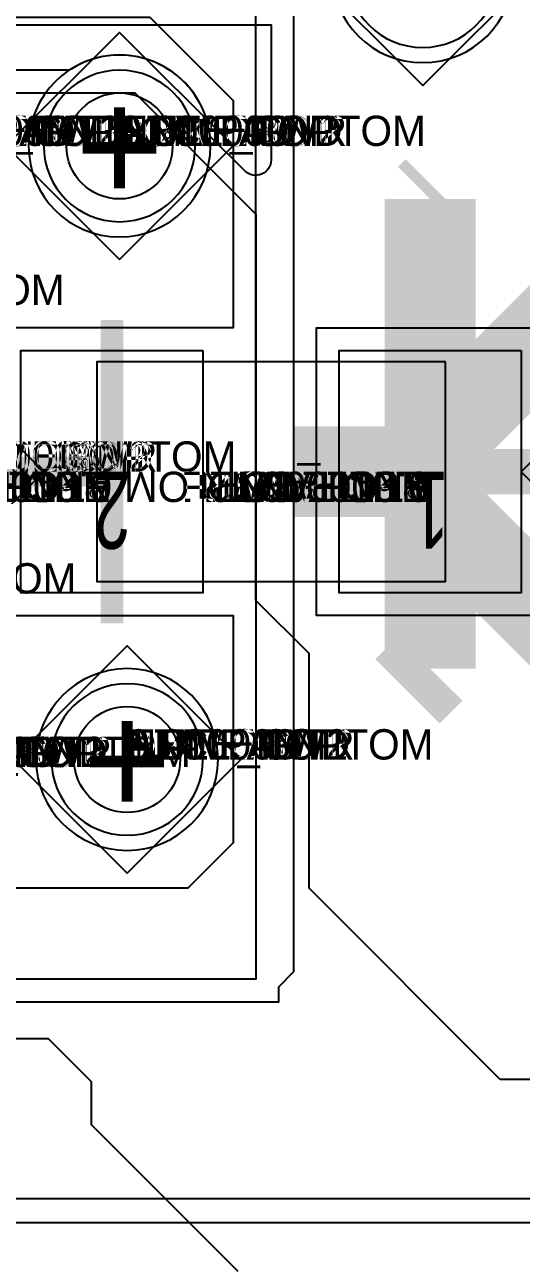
# Model space of a CAD drawing. Extents: x 0 to 323, y 0 to 320.
# Drawn here: x 131.53 to 134.8, y 93.88 to 102.05 of the extents above; entities that cross this region are included whole.
import ezdxf
from ezdxf.enums import TextEntityAlignment as Align

# ---------------------------------------------------------------- set-up
doc = ezdxf.new("R2010")
doc.units = 0
doc.header["$MEASUREMENT"] = 0
doc.layers.get('0').update_dxf_attribs({"linetype": 'CONTINUOUS'})
for name, color, linetype in [('CDN_FIGURES', 7, 'CONTINUOUS'), ('ETCH_BOTTOM', 7, 'CONTINUOUS'), ('ETCH_GND', 3, 'CONTINUOUS'), ('ETCH_INT1', 4, 'CONTINUOUS'), ('ETCH_INT2', 5, 'CONTINUOUS'), ('ETCH_PWR', 6, 'CONTINUOUS'), ('ETCH_TOP', 2, 'CONTINUOUS'), ('MANUFACTURING_NCLEGEND-1-6', 8, 'CONTINUOUS'), ('PACKAGE_GEOMETRY_ASSEMBLY_TOP', 11, 'CONTINUOUS'), ('PACKAGE_GEOMETRY_PIN_NUMBER', 9, 'CONTINUOUS')]:
    doc.layers.add(name, color=color, linetype=linetype)

# ---------------------------------------------------------------- blocks, each defined once
blk = doc.blocks.new('FIGURE_DIAMOND')
at = {"layer": 'CDN_FIGURES'}
blk.add_lwpolyline([(-0.5, 0), (0, 0.5), (0.5, 0), (0, -0.5)], close=True, dxfattribs=at)
blk = doc.blocks.new('PAD_INFO')
for tag in ['SHAPE_TYPE', 'PAD_HEIGHT', 'PAD_LAYER', 'PAD_TYPE', 'PAD_WIDTH']:
    blk.add_attdef(tag, (0, 0), '', height=0.2)
at = {"flags": 2}
blk.add_attdef('CDN_TYPE', (0, 0), '', height=0.2, dxfattribs=at)
blk = doc.blocks.new('DRILL_INFO')
at = {"flags": 2}
blk.add_attdef('CDN_TYPE', (0, 0), '', height=0.2, dxfattribs=at)
for tag in ['FSHAPE', 'FCHAR', 'DRILL_HEIGHT', 'DIAMETER', 'PLATED', 'DRILL_WIDTH']:
    blk.add_attdef(tag, (0, 0), '', height=0.2)
blk = doc.blocks.new('VIA0700X0300')
at = {"layer": 'ETCH_BOTTOM'}
blk.add_circle((0, 0), 0.35, dxfattribs=at)
at = {"layer": 'ETCH_GND'}
blk.add_circle((0, 0), 0.35, dxfattribs=at)
at = {"layer": 'ETCH_INT1'}
blk.add_circle((0, 0), 0.35, dxfattribs=at)
at = {"layer": 'ETCH_INT2'}
blk.add_circle((0, 0), 0.35, dxfattribs=at)
at = {"layer": 'ETCH_PWR'}
blk.add_circle((0, 0), 0.35, dxfattribs=at)
at = {"layer": 'ETCH_TOP'}
blk.add_circle((0, 0), 0.35, dxfattribs=at)
ref = blk.add_blockref('PAD_INFO', (0, 0))
ref.add_attrib('PAD_LAYER', 'ETCH_TOP', (0, 0), dxfattribs={"height": 0.2})
ref.add_attrib('SHAPE_TYPE', 'NULL', (0, 0), dxfattribs={"height": 0.2})
ref.add_attrib('PAD_TYPE', 'ANTIPAD', (0, 0), dxfattribs={"height": 0.2})
ref.add_attrib('PAD_WIDTH', '0.000000', (0, 0), dxfattribs={"height": 0.2})
ref.add_attrib('PAD_HEIGHT', '0.000000', (0, 0), dxfattribs={"height": 0.2})
ref = blk.add_blockref('PAD_INFO', (0, 0))
ref.add_attrib('PAD_LAYER', 'ETCH_GND', (0, 0), dxfattribs={"height": 0.2})
ref.add_attrib('SHAPE_TYPE', 'NULL', (0, 0), dxfattribs={"height": 0.2})
ref.add_attrib('PAD_TYPE', 'ANTIPAD', (0, 0), dxfattribs={"height": 0.2})
ref.add_attrib('PAD_WIDTH', '0.000000', (0, 0), dxfattribs={"height": 0.2})
ref.add_attrib('PAD_HEIGHT', '0.000000', (0, 0), dxfattribs={"height": 0.2})
ref = blk.add_blockref('PAD_INFO', (0, 0))
ref.add_attrib('PAD_LAYER', 'ETCH_INT1', (0, 0), dxfattribs={"height": 0.2})
ref.add_attrib('SHAPE_TYPE', 'NULL', (0, 0), dxfattribs={"height": 0.2})
ref.add_attrib('PAD_TYPE', 'ANTIPAD', (0, 0), dxfattribs={"height": 0.2})
ref.add_attrib('PAD_WIDTH', '0.000000', (0, 0), dxfattribs={"height": 0.2})
ref.add_attrib('PAD_HEIGHT', '0.000000', (0, 0), dxfattribs={"height": 0.2})
ref = blk.add_blockref('PAD_INFO', (0, 0))
ref.add_attrib('PAD_LAYER', 'ETCH_INT2', (0, 0), dxfattribs={"height": 0.2})
ref.add_attrib('SHAPE_TYPE', 'NULL', (0, 0), dxfattribs={"height": 0.2})
ref.add_attrib('PAD_TYPE', 'ANTIPAD', (0, 0), dxfattribs={"height": 0.2})
ref.add_attrib('PAD_WIDTH', '0.000000', (0, 0), dxfattribs={"height": 0.2})
ref.add_attrib('PAD_HEIGHT', '0.000000', (0, 0), dxfattribs={"height": 0.2})
ref = blk.add_blockref('PAD_INFO', (0, 0))
ref.add_attrib('PAD_LAYER', 'ETCH_PWR', (0, 0), dxfattribs={"height": 0.2})
ref.add_attrib('SHAPE_TYPE', 'NULL', (0, 0), dxfattribs={"height": 0.2})
ref.add_attrib('PAD_TYPE', 'ANTIPAD', (0, 0), dxfattribs={"height": 0.2})
ref.add_attrib('PAD_WIDTH', '0.000000', (0, 0), dxfattribs={"height": 0.2})
ref.add_attrib('PAD_HEIGHT', '0.000000', (0, 0), dxfattribs={"height": 0.2})
ref = blk.add_blockref('PAD_INFO', (0, 0))
ref.add_attrib('PAD_LAYER', 'ETCH_BOTTOM', (0, 0), dxfattribs={"height": 0.2})
ref.add_attrib('SHAPE_TYPE', 'NULL', (0, 0), dxfattribs={"height": 0.2})
ref.add_attrib('PAD_TYPE', 'ANTIPAD', (0, 0), dxfattribs={"height": 0.2})
ref.add_attrib('PAD_WIDTH', '0.000000', (0, 0), dxfattribs={"height": 0.2})
ref.add_attrib('PAD_HEIGHT', '0.000000', (0, 0), dxfattribs={"height": 0.2})
ref = blk.add_blockref('PAD_INFO', (0, 0))
ref.add_attrib('PAD_LAYER', 'ETCH_TOP', (0, 0), dxfattribs={"height": 0.2})
ref.add_attrib('SHAPE_TYPE', 'NULL', (0, 0), dxfattribs={"height": 0.2})
ref.add_attrib('PAD_TYPE', 'THERMAL', (0, 0), dxfattribs={"height": 0.2})
ref.add_attrib('PAD_WIDTH', '0.000000', (0, 0), dxfattribs={"height": 0.2})
ref.add_attrib('PAD_HEIGHT', '0.000000', (0, 0), dxfattribs={"height": 0.2})
ref = blk.add_blockref('PAD_INFO', (0, 0))
ref.add_attrib('PAD_LAYER', 'ETCH_GND', (0, 0), dxfattribs={"height": 0.2})
ref.add_attrib('SHAPE_TYPE', 'NULL', (0, 0), dxfattribs={"height": 0.2})
ref.add_attrib('PAD_TYPE', 'THERMAL', (0, 0), dxfattribs={"height": 0.2})
ref.add_attrib('PAD_WIDTH', '0.000000', (0, 0), dxfattribs={"height": 0.2})
ref.add_attrib('PAD_HEIGHT', '0.000000', (0, 0), dxfattribs={"height": 0.2})
ref = blk.add_blockref('PAD_INFO', (0, 0))
ref.add_attrib('PAD_LAYER', 'ETCH_INT1', (0, 0), dxfattribs={"height": 0.2})
ref.add_attrib('SHAPE_TYPE', 'NULL', (0, 0), dxfattribs={"height": 0.2})
ref.add_attrib('PAD_TYPE', 'THERMAL', (0, 0), dxfattribs={"height": 0.2})
ref.add_attrib('PAD_WIDTH', '0.000000', (0, 0), dxfattribs={"height": 0.2})
ref.add_attrib('PAD_HEIGHT', '0.000000', (0, 0), dxfattribs={"height": 0.2})
ref = blk.add_blockref('PAD_INFO', (0, 0))
ref.add_attrib('PAD_LAYER', 'ETCH_INT2', (0, 0), dxfattribs={"height": 0.2})
ref.add_attrib('SHAPE_TYPE', 'NULL', (0, 0), dxfattribs={"height": 0.2})
ref.add_attrib('PAD_TYPE', 'THERMAL', (0, 0), dxfattribs={"height": 0.2})
ref.add_attrib('PAD_WIDTH', '0.000000', (0, 0), dxfattribs={"height": 0.2})
ref.add_attrib('PAD_HEIGHT', '0.000000', (0, 0), dxfattribs={"height": 0.2})
ref = blk.add_blockref('PAD_INFO', (0, 0))
ref.add_attrib('PAD_LAYER', 'ETCH_PWR', (0, 0), dxfattribs={"height": 0.2})
ref.add_attrib('SHAPE_TYPE', 'NULL', (0, 0), dxfattribs={"height": 0.2})
ref.add_attrib('PAD_TYPE', 'THERMAL', (0, 0), dxfattribs={"height": 0.2})
ref.add_attrib('PAD_WIDTH', '0.000000', (0, 0), dxfattribs={"height": 0.2})
ref.add_attrib('PAD_HEIGHT', '0.000000', (0, 0), dxfattribs={"height": 0.2})
ref = blk.add_blockref('PAD_INFO', (0, 0))
ref.add_attrib('PAD_LAYER', 'ETCH_BOTTOM', (0, 0), dxfattribs={"height": 0.2})
ref.add_attrib('SHAPE_TYPE', 'NULL', (0, 0), dxfattribs={"height": 0.2})
ref.add_attrib('PAD_TYPE', 'THERMAL', (0, 0), dxfattribs={"height": 0.2})
ref.add_attrib('PAD_WIDTH', '0.000000', (0, 0), dxfattribs={"height": 0.2})
ref.add_attrib('PAD_HEIGHT', '0.000000', (0, 0), dxfattribs={"height": 0.2})
ref = blk.add_blockref('PAD_INFO', (0, 0))
ref.add_attrib('PAD_LAYER', 'ETCH_TOP', (0, 0), dxfattribs={"height": 0.2})
ref.add_attrib('SHAPE_TYPE', 'CIRCLE', (0, 0), dxfattribs={"height": 0.2})
ref.add_attrib('PAD_TYPE', 'REGULAR', (0, 0), dxfattribs={"height": 0.2})
ref.add_attrib('PAD_WIDTH', '0.700000', (0, 0), dxfattribs={"height": 0.2})
ref.add_attrib('PAD_HEIGHT', '0.700000', (0, 0), dxfattribs={"height": 0.2})
ref = blk.add_blockref('PAD_INFO', (0, 0))
ref.add_attrib('PAD_LAYER', 'ETCH_GND', (0, 0), dxfattribs={"height": 0.2})
ref.add_attrib('SHAPE_TYPE', 'CIRCLE', (0, 0), dxfattribs={"height": 0.2})
ref.add_attrib('PAD_TYPE', 'REGULAR', (0, 0), dxfattribs={"height": 0.2})
ref.add_attrib('PAD_WIDTH', '0.700000', (0, 0), dxfattribs={"height": 0.2})
ref.add_attrib('PAD_HEIGHT', '0.700000', (0, 0), dxfattribs={"height": 0.2})
ref = blk.add_blockref('PAD_INFO', (0, 0))
ref.add_attrib('PAD_LAYER', 'ETCH_INT1', (0, 0), dxfattribs={"height": 0.2})
ref.add_attrib('SHAPE_TYPE', 'CIRCLE', (0, 0), dxfattribs={"height": 0.2})
ref.add_attrib('PAD_TYPE', 'REGULAR', (0, 0), dxfattribs={"height": 0.2})
ref.add_attrib('PAD_WIDTH', '0.700000', (0, 0), dxfattribs={"height": 0.2})
ref.add_attrib('PAD_HEIGHT', '0.700000', (0, 0), dxfattribs={"height": 0.2})
ref = blk.add_blockref('PAD_INFO', (0, 0))
ref.add_attrib('PAD_LAYER', 'ETCH_INT2', (0, 0), dxfattribs={"height": 0.2})
ref.add_attrib('SHAPE_TYPE', 'CIRCLE', (0, 0), dxfattribs={"height": 0.2})
ref.add_attrib('PAD_TYPE', 'REGULAR', (0, 0), dxfattribs={"height": 0.2})
ref.add_attrib('PAD_WIDTH', '0.700000', (0, 0), dxfattribs={"height": 0.2})
ref.add_attrib('PAD_HEIGHT', '0.700000', (0, 0), dxfattribs={"height": 0.2})
ref = blk.add_blockref('PAD_INFO', (0, 0))
ref.add_attrib('PAD_LAYER', 'ETCH_PWR', (0, 0), dxfattribs={"height": 0.2})
ref.add_attrib('SHAPE_TYPE', 'CIRCLE', (0, 0), dxfattribs={"height": 0.2})
ref.add_attrib('PAD_TYPE', 'REGULAR', (0, 0), dxfattribs={"height": 0.2})
ref.add_attrib('PAD_WIDTH', '0.700000', (0, 0), dxfattribs={"height": 0.2})
ref.add_attrib('PAD_HEIGHT', '0.700000', (0, 0), dxfattribs={"height": 0.2})
ref = blk.add_blockref('PAD_INFO', (0, 0))
ref.add_attrib('PAD_LAYER', 'ETCH_BOTTOM', (0, 0), dxfattribs={"height": 0.2})
ref.add_attrib('SHAPE_TYPE', 'CIRCLE', (0, 0), dxfattribs={"height": 0.2})
ref.add_attrib('PAD_TYPE', 'REGULAR', (0, 0), dxfattribs={"height": 0.2})
ref.add_attrib('PAD_WIDTH', '0.700000', (0, 0), dxfattribs={"height": 0.2})
ref.add_attrib('PAD_HEIGHT', '0.700000', (0, 0), dxfattribs={"height": 0.2})
ref = blk.add_blockref('DRILL_INFO', (0, 0))
ref.add_attrib('DIAMETER', '0.300000', (0, 0), dxfattribs={"height": 0.2})
ref.add_attrib('PLATED', 'PLATED', (0, 0), dxfattribs={"height": 0.2})
ref.add_attrib('FSHAPE', 'DIAMOND', (0, 0), dxfattribs={"height": 0.2})
ref.add_attrib('FCHAR', '+', (0, 0), dxfattribs={"height": 0.2})
ref.add_attrib('DRILL_WIDTH', '1.500000', (0, 0), dxfattribs={"height": 0.2})
ref.add_attrib('DRILL_HEIGHT', '1.500000', (0, 0), dxfattribs={"height": 0.2})
for tag in ['CDN_TYPE', 'PIN']:
    blk.add_attdef(tag, (0, 0), '', height=0.2)
at = {"flags": 2}
for tag in ['PSTKNAME', 'BBV']:
    blk.add_attdef(tag, (0, 0), '', height=0.2, dxfattribs=at)
blk = doc.blocks.new('RC1200X1600TS')
at = {"layer": 'ETCH_TOP'}
blk.add_lwpolyline([(-0.6, -0.8), (-0.6, 0.8), (0.6, 0.8), (0.6, -0.8)], close=True, dxfattribs=at)
ref = blk.add_blockref('PAD_INFO', (0, 0))
ref.add_attrib('PAD_LAYER', 'ETCH_TOP', (0, 0), dxfattribs={"height": 0.2})
ref.add_attrib('SHAPE_TYPE', 'NULL', (0, 0), dxfattribs={"height": 0.2})
ref.add_attrib('PAD_TYPE', 'ANTIPAD', (0, 0), dxfattribs={"height": 0.2})
ref.add_attrib('PAD_WIDTH', '0.000000', (0, 0), dxfattribs={"height": 0.2})
ref.add_attrib('PAD_HEIGHT', '0.000000', (0, 0), dxfattribs={"height": 0.2})
ref = blk.add_blockref('PAD_INFO', (0, 0))
ref.add_attrib('PAD_LAYER', 'ETCH_GND', (0, 0), dxfattribs={"height": 0.2})
ref.add_attrib('SHAPE_TYPE', 'NULL', (0, 0), dxfattribs={"height": 0.2})
ref.add_attrib('PAD_TYPE', 'ANTIPAD', (0, 0), dxfattribs={"height": 0.2})
ref.add_attrib('PAD_WIDTH', '0.000000', (0, 0), dxfattribs={"height": 0.2})
ref.add_attrib('PAD_HEIGHT', '0.000000', (0, 0), dxfattribs={"height": 0.2})
ref = blk.add_blockref('PAD_INFO', (0, 0))
ref.add_attrib('PAD_LAYER', 'ETCH_INT1', (0, 0), dxfattribs={"height": 0.2})
ref.add_attrib('SHAPE_TYPE', 'NULL', (0, 0), dxfattribs={"height": 0.2})
ref.add_attrib('PAD_TYPE', 'ANTIPAD', (0, 0), dxfattribs={"height": 0.2})
ref.add_attrib('PAD_WIDTH', '0.000000', (0, 0), dxfattribs={"height": 0.2})
ref.add_attrib('PAD_HEIGHT', '0.000000', (0, 0), dxfattribs={"height": 0.2})
ref = blk.add_blockref('PAD_INFO', (0, 0))
ref.add_attrib('PAD_LAYER', 'ETCH_INT2', (0, 0), dxfattribs={"height": 0.2})
ref.add_attrib('SHAPE_TYPE', 'NULL', (0, 0), dxfattribs={"height": 0.2})
ref.add_attrib('PAD_TYPE', 'ANTIPAD', (0, 0), dxfattribs={"height": 0.2})
ref.add_attrib('PAD_WIDTH', '0.000000', (0, 0), dxfattribs={"height": 0.2})
ref.add_attrib('PAD_HEIGHT', '0.000000', (0, 0), dxfattribs={"height": 0.2})
ref = blk.add_blockref('PAD_INFO', (0, 0))
ref.add_attrib('PAD_LAYER', 'ETCH_PWR', (0, 0), dxfattribs={"height": 0.2})
ref.add_attrib('SHAPE_TYPE', 'NULL', (0, 0), dxfattribs={"height": 0.2})
ref.add_attrib('PAD_TYPE', 'ANTIPAD', (0, 0), dxfattribs={"height": 0.2})
ref.add_attrib('PAD_WIDTH', '0.000000', (0, 0), dxfattribs={"height": 0.2})
ref.add_attrib('PAD_HEIGHT', '0.000000', (0, 0), dxfattribs={"height": 0.2})
ref = blk.add_blockref('PAD_INFO', (0, 0))
ref.add_attrib('PAD_LAYER', 'ETCH_BOTTOM', (0, 0), dxfattribs={"height": 0.2})
ref.add_attrib('SHAPE_TYPE', 'NULL', (0, 0), dxfattribs={"height": 0.2})
ref.add_attrib('PAD_TYPE', 'ANTIPAD', (0, 0), dxfattribs={"height": 0.2})
ref.add_attrib('PAD_WIDTH', '0.000000', (0, 0), dxfattribs={"height": 0.2})
ref.add_attrib('PAD_HEIGHT', '0.000000', (0, 0), dxfattribs={"height": 0.2})
ref = blk.add_blockref('PAD_INFO', (0, 0))
ref.add_attrib('PAD_LAYER', 'ETCH_TOP', (0, 0), dxfattribs={"height": 0.2})
ref.add_attrib('SHAPE_TYPE', 'NULL', (0, 0), dxfattribs={"height": 0.2})
ref.add_attrib('PAD_TYPE', 'THERMAL', (0, 0), dxfattribs={"height": 0.2})
ref.add_attrib('PAD_WIDTH', '0.000000', (0, 0), dxfattribs={"height": 0.2})
ref.add_attrib('PAD_HEIGHT', '0.000000', (0, 0), dxfattribs={"height": 0.2})
ref = blk.add_blockref('PAD_INFO', (0, 0))
ref.add_attrib('PAD_LAYER', 'ETCH_GND', (0, 0), dxfattribs={"height": 0.2})
ref.add_attrib('SHAPE_TYPE', 'NULL', (0, 0), dxfattribs={"height": 0.2})
ref.add_attrib('PAD_TYPE', 'THERMAL', (0, 0), dxfattribs={"height": 0.2})
ref.add_attrib('PAD_WIDTH', '0.000000', (0, 0), dxfattribs={"height": 0.2})
ref.add_attrib('PAD_HEIGHT', '0.000000', (0, 0), dxfattribs={"height": 0.2})
ref = blk.add_blockref('PAD_INFO', (0, 0))
ref.add_attrib('PAD_LAYER', 'ETCH_INT1', (0, 0), dxfattribs={"height": 0.2})
ref.add_attrib('SHAPE_TYPE', 'NULL', (0, 0), dxfattribs={"height": 0.2})
ref.add_attrib('PAD_TYPE', 'THERMAL', (0, 0), dxfattribs={"height": 0.2})
ref.add_attrib('PAD_WIDTH', '0.000000', (0, 0), dxfattribs={"height": 0.2})
ref.add_attrib('PAD_HEIGHT', '0.000000', (0, 0), dxfattribs={"height": 0.2})
ref = blk.add_blockref('PAD_INFO', (0, 0))
ref.add_attrib('PAD_LAYER', 'ETCH_INT2', (0, 0), dxfattribs={"height": 0.2})
ref.add_attrib('SHAPE_TYPE', 'NULL', (0, 0), dxfattribs={"height": 0.2})
ref.add_attrib('PAD_TYPE', 'THERMAL', (0, 0), dxfattribs={"height": 0.2})
ref.add_attrib('PAD_WIDTH', '0.000000', (0, 0), dxfattribs={"height": 0.2})
ref.add_attrib('PAD_HEIGHT', '0.000000', (0, 0), dxfattribs={"height": 0.2})
ref = blk.add_blockref('PAD_INFO', (0, 0))
ref.add_attrib('PAD_LAYER', 'ETCH_PWR', (0, 0), dxfattribs={"height": 0.2})
ref.add_attrib('SHAPE_TYPE', 'NULL', (0, 0), dxfattribs={"height": 0.2})
ref.add_attrib('PAD_TYPE', 'THERMAL', (0, 0), dxfattribs={"height": 0.2})
ref.add_attrib('PAD_WIDTH', '0.000000', (0, 0), dxfattribs={"height": 0.2})
ref.add_attrib('PAD_HEIGHT', '0.000000', (0, 0), dxfattribs={"height": 0.2})
ref = blk.add_blockref('PAD_INFO', (0, 0))
ref.add_attrib('PAD_LAYER', 'ETCH_BOTTOM', (0, 0), dxfattribs={"height": 0.2})
ref.add_attrib('SHAPE_TYPE', 'NULL', (0, 0), dxfattribs={"height": 0.2})
ref.add_attrib('PAD_TYPE', 'THERMAL', (0, 0), dxfattribs={"height": 0.2})
ref.add_attrib('PAD_WIDTH', '0.000000', (0, 0), dxfattribs={"height": 0.2})
ref.add_attrib('PAD_HEIGHT', '0.000000', (0, 0), dxfattribs={"height": 0.2})
ref = blk.add_blockref('PAD_INFO', (0, 0))
ref.add_attrib('PAD_LAYER', 'ETCH_GND', (0, 0), dxfattribs={"height": 0.2})
ref.add_attrib('SHAPE_TYPE', 'NULL', (0, 0), dxfattribs={"height": 0.2})
ref.add_attrib('PAD_TYPE', 'REGULAR', (0, 0), dxfattribs={"height": 0.2})
ref.add_attrib('PAD_WIDTH', '0.000000', (0, 0), dxfattribs={"height": 0.2})
ref.add_attrib('PAD_HEIGHT', '0.000000', (0, 0), dxfattribs={"height": 0.2})
ref = blk.add_blockref('PAD_INFO', (0, 0))
ref.add_attrib('PAD_LAYER', 'ETCH_INT1', (0, 0), dxfattribs={"height": 0.2})
ref.add_attrib('SHAPE_TYPE', 'NULL', (0, 0), dxfattribs={"height": 0.2})
ref.add_attrib('PAD_TYPE', 'REGULAR', (0, 0), dxfattribs={"height": 0.2})
ref.add_attrib('PAD_WIDTH', '0.000000', (0, 0), dxfattribs={"height": 0.2})
ref.add_attrib('PAD_HEIGHT', '0.000000', (0, 0), dxfattribs={"height": 0.2})
ref = blk.add_blockref('PAD_INFO', (0, 0))
ref.add_attrib('PAD_LAYER', 'ETCH_INT2', (0, 0), dxfattribs={"height": 0.2})
ref.add_attrib('SHAPE_TYPE', 'NULL', (0, 0), dxfattribs={"height": 0.2})
ref.add_attrib('PAD_TYPE', 'REGULAR', (0, 0), dxfattribs={"height": 0.2})
ref.add_attrib('PAD_WIDTH', '0.000000', (0, 0), dxfattribs={"height": 0.2})
ref.add_attrib('PAD_HEIGHT', '0.000000', (0, 0), dxfattribs={"height": 0.2})
ref = blk.add_blockref('PAD_INFO', (0, 0))
ref.add_attrib('PAD_LAYER', 'ETCH_PWR', (0, 0), dxfattribs={"height": 0.2})
ref.add_attrib('SHAPE_TYPE', 'NULL', (0, 0), dxfattribs={"height": 0.2})
ref.add_attrib('PAD_TYPE', 'REGULAR', (0, 0), dxfattribs={"height": 0.2})
ref.add_attrib('PAD_WIDTH', '0.000000', (0, 0), dxfattribs={"height": 0.2})
ref.add_attrib('PAD_HEIGHT', '0.000000', (0, 0), dxfattribs={"height": 0.2})
ref = blk.add_blockref('PAD_INFO', (0, 0))
ref.add_attrib('PAD_LAYER', 'ETCH_BOTTOM', (0, 0), dxfattribs={"height": 0.2})
ref.add_attrib('SHAPE_TYPE', 'NULL', (0, 0), dxfattribs={"height": 0.2})
ref.add_attrib('PAD_TYPE', 'REGULAR', (0, 0), dxfattribs={"height": 0.2})
ref.add_attrib('PAD_WIDTH', '0.000000', (0, 0), dxfattribs={"height": 0.2})
ref.add_attrib('PAD_HEIGHT', '0.000000', (0, 0), dxfattribs={"height": 0.2})
ref = blk.add_blockref('DRILL_INFO', (0, 0))
ref.add_attrib('DIAMETER', '0.000000', (0, 0), dxfattribs={"height": 0.2})
ref.add_attrib('PLATED', 'PLATED', (0, 0), dxfattribs={"height": 0.2})
ref.add_attrib('FSHAPE', 'NULL', (0, 0), dxfattribs={"height": 0.2})
ref.add_attrib('DRILL_WIDTH', '0.000000', (0, 0), dxfattribs={"height": 0.2})
ref.add_attrib('DRILL_HEIGHT', '0.000000', (0, 0), dxfattribs={"height": 0.2})
ref = blk.add_blockref('PAD_INFO', (0, 0))
ref.add_attrib('PAD_LAYER', 'ETCH_TOP', (0, 0), dxfattribs={"height": 0.2})
ref.add_attrib('SHAPE_TYPE', 'RECTANGLE', (0, 0), dxfattribs={"height": 0.2})
ref.add_attrib('PAD_TYPE', 'REGULAR', (0, 0), dxfattribs={"height": 0.2})
ref.add_attrib('PAD_WIDTH', '1.200000', (0, 0), dxfattribs={"height": 0.2})
ref.add_attrib('PAD_HEIGHT', '1.600000', (0, 0), dxfattribs={"height": 0.2})
for tag in ['CDN_TYPE', 'PIN']:
    blk.add_attdef(tag, (0, 0), '', height=0.2)
at = {"flags": 2}
for tag in ['PSTKNAME', 'BBV']:
    blk.add_attdef(tag, (0, 0), '', height=0.2, dxfattribs=at)
blk = doc.blocks.new('F55')
at = {"layer": 'PACKAGE_GEOMETRY_ASSEMBLY_TOP'}
blk.add_lwpolyline([(-0.1, -0.725), (2.2, -0.725), (2.2, 0.725), (-0.1, 0.725)], close=True, dxfattribs=at)
at = {"layer": 'ETCH_TOP'}
ref = blk.add_blockref('RC1200X1600TS', (0, 0), dxfattribs=at)
ref.add_attrib('CDN_TYPE', 'PIN', (0, 0), dxfattribs={"height": 0.2})
ref.add_attrib('PIN', '1', (0, 0), dxfattribs={"height": 0.2})
ref = blk.add_blockref('RC1200X1600TS', (2.1, 0), dxfattribs=at)
ref.add_attrib('CDN_TYPE', 'PIN', (0, 0), dxfattribs={"height": 0.2})
ref.add_attrib('PIN', '2', (0, 0), dxfattribs={"height": 0.2})
at = {"flags": 2}
for tag in ['SYMBOL_TYPE', 'CDN_TYPE', 'REFDES']:
    blk.add_attdef(tag, (0, 0), '', height=0.2, dxfattribs=at)

msp = doc.modelspace()

# ---------------------------------------------------------------- linework, layer by layer
at = {"layer": 'ETCH_BOTTOM'}
for points in [[(134.15, 103.0001, 1), (134.15, 101.7999, 1)], [(132.15, 101.8501, 1), (132.15, 100.6499, 1)], [(132.2, 97.8001, 1), (132.2, 96.5999, 1)]]:
    msp.add_lwpolyline(points, format="xyb", close=True, dxfattribs=at)
at = {"layer": 'ETCH_GND'}
for points in [[(134.6501, 102.4, 1), (133.6499, 102.4, 1)], [(132.6501, 101.25, 1), (131.6499, 101.25, 1)], [(132.7001, 97.2, 1), (131.6999, 97.2, 1)]]:
    msp.add_lwpolyline(points, format="xyb", close=True, dxfattribs=at)
at = {"layer": 'ETCH_INT1'}
for points in [[(126.1001, 96.95), (128.5377, 96.95), (129.8878, 95.5999), (133.2001, 95.5999), (133.2001, 95.7001), (133.3, 95.8), (133.3, 102.2), (128.4865, 102.2, -0.739728), (128.4297, 102.3855, 3.269726), (127.8703, 102.3855, -0.739728), (127.8135, 102.2), (121.8739, 102.2, -0.496551)], [(149.05, 67.7), (149.05, 102.1), (148.95, 102.2), (141.45, 102.2), (141.45, 99.6476), (141.4454, 99.6375, 0.218239), (141.4454, 98.7625), (141.45, 98.7524), (141.45, 96.45), (139.3, 94.3), (129.05, 94.3), (127.6, 95.75), (126.15, 95.75)]]:
    msp.add_lwpolyline(points, format="xyb", dxfattribs=at)
for points in [[(134.6501, 102.4, 1), (133.6499, 102.4, 1)], [(133.1499, 101.1572, -0.668179), (132.9768, 101.0855), (132.7468, 101.3155), (132.7444, 101.3324, 0.544584), (131.8304, 101.7579), (131.818, 101.7501), (131.032, 101.7501), (131.0196, 101.7579, 0.288451), (130.3804, 101.7579), (130.368, 101.7501), (129.232, 101.7501), (129.2196, 101.7579, 0.288451), (128.5804, 101.7579), (128.568, 101.7501), (124.0499, 101.7501), (124.0499, 101.7001), (119.1955, 101.7001, -0.620422), (119.1148, 101.8629, 0.03691), (119.2193, 102.0236), (119.2337, 102.0499), (133.1499, 102.0499)]]:
    msp.add_lwpolyline(points, format="xyb", close=True, dxfattribs=at)
for points in [[(148.8915, 67.6343), (148.8915, 102.0415), (141.6085, 102.0415), (141.6085, 99.6132), (141.6001, 99.5948), (141.6001, 98.8052), (141.6085, 98.7868), (141.6085, 96.3843), (139.3657, 94.1415), (128.9843, 94.1415), (127.5343, 95.5915), (126.1001, 95.5915)], [(124.2, 101.6), (132.25, 101.6), (133.05, 100.8), (133.05, 95.75), (129.95, 95.75), (128.55, 97.15), (126.05, 97.15)]]:
    msp.add_lwpolyline(points, dxfattribs=at)
at = {"layer": 'ETCH_INT2'}
for points in [[(134.6501, 102.4, 1), (133.6499, 102.4, 1)], [(132.6501, 101.25, 1), (131.6499, 101.25, 1)], [(132.7001, 97.2, 1), (131.6999, 97.2, 1)]]:
    msp.add_lwpolyline(points, format="xyb", close=True, dxfattribs=at)
at = {"layer": 'ETCH_PWR'}
for points in [[(134.6501, 102.4, 1), (133.6499, 102.4, 1)], [(132.6501, 101.25, 1), (131.6499, 101.25, 1)], [(132.7001, 97.2, 1), (131.6999, 97.2, 1)]]:
    msp.add_lwpolyline(points, format="xyb", close=True, dxfattribs=at)
at = {"layer": 'ETCH_TOP'}
for points in [[(134.662, 95.088), (133.4, 96.35), (133.4, 97.9), (133.05, 98.25), (133.05, 102.15), (131.9, 103.3), (131.9, 114.202), (132.858, 115.16), (144.819, 115.16), (145.638, 114.341), (145.638, 95.333), (145.393, 95.088)], [(134.9501, 98.1499), (133.4499, 98.1499), (133.4499, 100.0501), (134.9501, 100.0501)]]:
    msp.add_lwpolyline(points, close=True, dxfattribs=at)
msp.add_lwpolyline([(129.25, 96.35), (128.9503, 96.6497), (128.9465, 96.6585, 0.190489), (128.6085, 96.9965), (128.5997, 97.0003), (128.1, 97.5), (128.1, 101.7), (128.55, 102.15), (129.25, 102.15), (129.3, 102.1), (132.35, 102.1), (132.8999, 101.5501), (132.8999, 100.0501), (131.3499, 100.0501), (131.3499, 98.1499), (132.9, 98.1499), (132.9, 96.65), (132.6, 96.35)], format="xyb", close=True, dxfattribs=at)
for points, format in [([(134.25, 100.95, 0.6, 0.6, 0), (134.2, 100.9, 0.6, 0.6, 0)], "xyseb"), ([(134.2, 100.9, 0.6, 0.6, 0), (134.2, 99.25, 0.6, 0.6, 0)], "xyseb"), ([(134.2, 99.25, 0.6, 0.6, 0), (135.4, 100.45, 0.6, 0.6, 0)], "xyseb"), ([(132.1, 99.1, 0.15, 0.15, 0), (132.1, 100.1008, 0.15, 0.15, 0)], "xyseb"), ([(134.2, 99.1, 0.6, 0.6, 0), (134.2, 99.25, 0.6, 0.6, 0)], "xyseb"), ([(134.2, 99.1, 0.6, 0.6, 0), (133.3, 99.1, 0.6, 0.6, 0)], "xyseb"), ([(134.2, 99.1, 0.6, 0.6, 0), (134.2, 98.9, 0.6, 0.6, 0)], "xyseb"), ([(134.2, 99.1, 0.3, 0.3, 0), (135.55, 99.1, 0.3, 0.3, 0)], "xyseb"), ([(132.1, 99.1, 0.2, 0.2, 0), (130.9, 99.1, 0.2, 0.2, 0)], "xyseb"), ([(132.1, 98.0992, 0.15, 0.15, 0), (132.1, 99.1, 0.15, 0.15, 0)], "xyseb"), ([(134.2, 97.8, 0.6, 0.6, 0), (134.2, 98.9, 0.6, 0.6, 0)], "xyseb"), ([(134.2, 98.9, 0.6, 0.6, 0), (135.35, 97.75, 0.6, 0.6, 0)], "xyseb"), ([(134.05, 97.65, 0.6, 0.6, 0), (134.2, 97.8, 0.6, 0.6, 0)], "xyseb"), ([(128.6001, 93.4999), (128.6001, 95.7991), (128.629, 95.8128, 0.136392), (128.892, 96.041, -0.474122), (129.0482, 96.0567), (129.105, 95.9999), (129.1611, 95.9999), (129.803, 95.358), (131.679, 95.358), (131.963, 95.074), (131.963, 94.79), (132.93, 93.823)], "xyb")]:
    msp.add_lwpolyline(points, format=format, dxfattribs=at)

# ---------------------------------------------------------------- block references
at = {"rotation": 180}
msp.add_blockref('F55', (134.2, 99.1), dxfattribs=at)
at = {"layer": 'ETCH_TOP'}
for p in [(130.7, 101.25), (132.15, 101.25), (129.767, 100.2), (130.9, 99.1), (129.845, 98.296), (132.2, 97.2), (130.6, 97.15)]:
    msp.add_blockref('VIA0700X0300', p, dxfattribs=at)
at = {"layer": 'MANUFACTURING_NCLEGEND-1-6', "xscale": 1.5, "yscale": 1.5}
for p in [(134.15, 102.4), (132.15, 101.25), (130.9, 99.1), (135.55, 99.1), (132.2, 97.2)]:
    msp.add_blockref('FIGURE_DIAMOND', p, dxfattribs=at)

# ---------------------------------------------------------------- texts
at = {"layer": 'MANUFACTURING_NCLEGEND-1-6'}
for p in [(132.15, 101.25), (132.2, 97.2)]:
    msp.add_text('+', height=0.75, dxfattribs=at).set_placement(p, align=Align.MIDDLE_CENTER)
at = {"layer": 'PACKAGE_GEOMETRY_PIN_NUMBER', "width": 0.649606}
for s, p in [('2', (132.1, 99.1)), ('1', (134.2, 99.1))]:
    msp.add_text(s, height=0.508, rotation=180, dxfattribs=at).set_placement(p, align=Align.CENTER)

doc.saveas('drawing.dxf')
